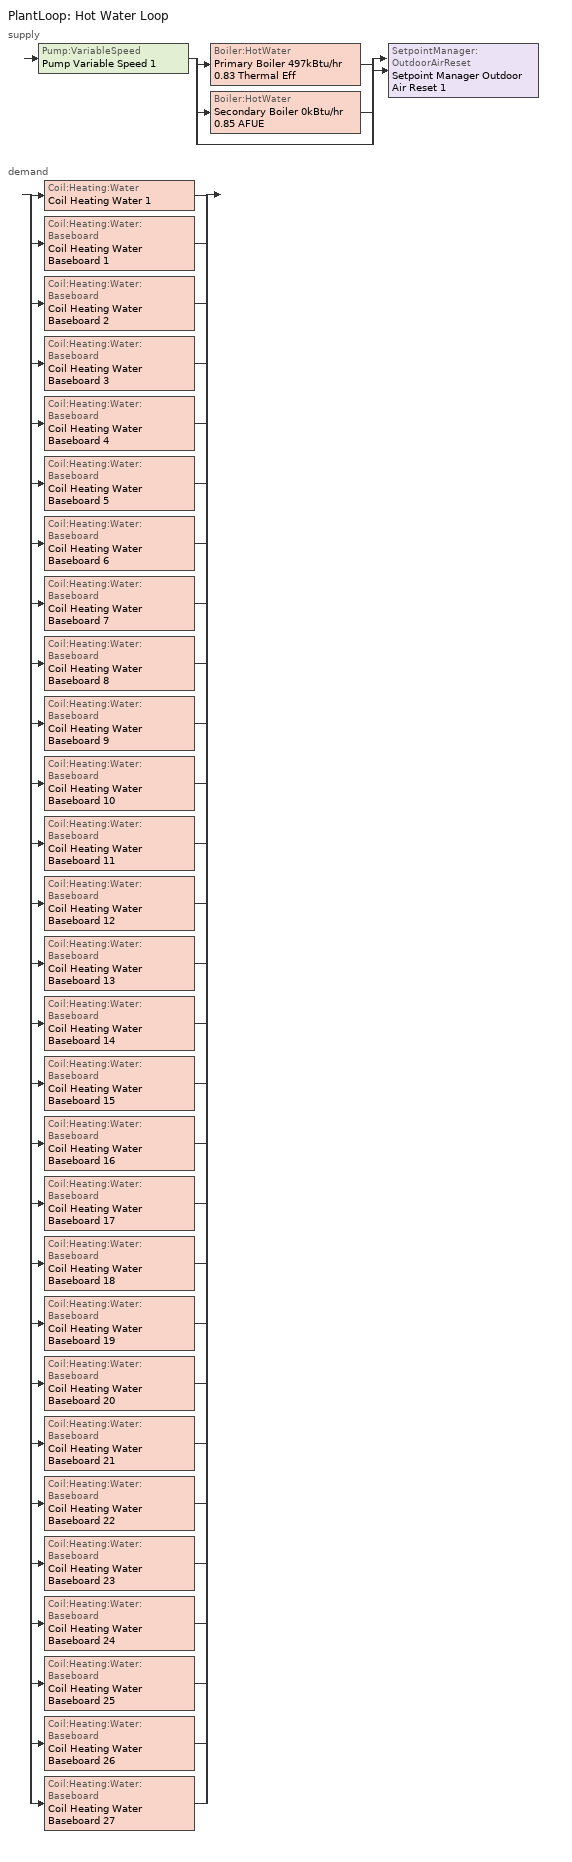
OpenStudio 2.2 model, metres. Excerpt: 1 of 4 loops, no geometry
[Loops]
PlantLoop 'Hot Water Loop'
 supply: Pump:VariableSpeed 'Pump Variable Speed 1' > split
  | Boiler:HotWater 'Primary Boiler 497kBtu/hr 0.83 Thermal Eff'
  | Boiler:HotWater 'Secondary Boiler 0kBtu/hr 0.85 AFUE'
  | bypass
  join > SetpointManager:OutdoorAirReset 'Setpoint Manager Outdoor Air Reset 1'
 demand: split
  | Coil:Heating:Water 'Coil Heating Water 1'
  | Coil:Heating:Water:Baseboard 'Coil Heating Water Baseboard 1'
  | Coil:Heating:Water:Baseboard 'Coil Heating Water Baseboard 2'
  | Coil:Heating:Water:Baseboard 'Coil Heating Water Baseboard 3'
  | Coil:Heating:Water:Baseboard 'Coil Heating Water Baseboard 4'
  | Coil:Heating:Water:Baseboard 'Coil Heating Water Baseboard 5'
  | Coil:Heating:Water:Baseboard 'Coil Heating Water Baseboard 6'
  | Coil:Heating:Water:Baseboard 'Coil Heating Water Baseboard 7'
  | Coil:Heating:Water:Baseboard 'Coil Heating Water Baseboard 8'
  | Coil:Heating:Water:Baseboard 'Coil Heating Water Baseboard 9'
  | Coil:Heating:Water:Baseboard 'Coil Heating Water Baseboard 10'
  | Coil:Heating:Water:Baseboard 'Coil Heating Water Baseboard 11'
  | Coil:Heating:Water:Baseboard 'Coil Heating Water Baseboard 12'
  | Coil:Heating:Water:Baseboard 'Coil Heating Water Baseboard 13'
  | Coil:Heating:Water:Baseboard 'Coil Heating Water Baseboard 14'
  | Coil:Heating:Water:Baseboard 'Coil Heating Water Baseboard 15'
  | Coil:Heating:Water:Baseboard 'Coil Heating Water Baseboard 16'
  | Coil:Heating:Water:Baseboard 'Coil Heating Water Baseboard 17'
  | Coil:Heating:Water:Baseboard 'Coil Heating Water Baseboard 18'
  | Coil:Heating:Water:Baseboard 'Coil Heating Water Baseboard 19'
  | Coil:Heating:Water:Baseboard 'Coil Heating Water Baseboard 20'
  | Coil:Heating:Water:Baseboard 'Coil Heating Water Baseboard 21'
  | Coil:Heating:Water:Baseboard 'Coil Heating Water Baseboard 22'
  | Coil:Heating:Water:Baseboard 'Coil Heating Water Baseboard 23'
  | Coil:Heating:Water:Baseboard 'Coil Heating Water Baseboard 24'
  | Coil:Heating:Water:Baseboard 'Coil Heating Water Baseboard 25'
  | Coil:Heating:Water:Baseboard 'Coil Heating Water Baseboard 26'
  | Coil:Heating:Water:Baseboard 'Coil Heating Water Baseboard 27'
[PlantLoop]
Hot Water Loop: Fluid Type=Water; Glycol Concentration=0; Plant Loop Volume {m3}=Autocalculate; Load Distribution Scheme=Optimal
[Sizing:Plant]
Hot Water Loop: Loop Type=Heating; Design Loop Exit Temperature {C}=82; Loop Design Temperature Difference {deltaC}=16; Sizing Option=NonCoincident; Zone Timesteps in Averaging Window=1; Coincident Sizing Factor Mode=None
[Pump:VariableSpeed]
Pump Variable Speed 1: Motor Efficiency=0.855; Pump Control Type=Intermittent
[Boiler:HotWater] Fuel Type=NaturalGas; Water Outlet Upper Temperature Limit {C}=99; Boiler Flow Mode=ConstantFlow; Parasitic Electric Load {W}=0; Sizing Factor=1
Name | Nominal Capacity {W} | Nominal Thermal Efficiency | Normalized Boiler Efficiency Curve
Primary Boiler 497kBtu/hr 0.83 Thermal Eff | 145624 | 0.83 | BOILER-EFFFPLR-NECB2011
Secondary Boiler 0kBtu/hr 0.85 AFUE | 0.001 | 0.85 | BOILER-EFFFPLR-NECB2011 1
[SetpointManager:OutdoorAirReset]
Setpoint Manager Outdoor Air Reset 1: Control Variable=Temperature; Setpoint at Outdoor Low Temperature {C}=82; Outdoor Low Temperature {C}=-16; Setpoint at Outdoor High Temperature {C}=60; Outdoor High Temperature {C}=0
[Coil:Heating:Water]
Coil Heating Water 1: Availability Schedule=Always On Discrete
[Controller:WaterCoil]
Controller Water Coil 1: Water Coil=Coil Heating Water 1; Action=Normal; Controller Convergence Tolerance {deltaC}=0.0001; Minimum Actuated Flow {m3/s}=0
[Coil:Heating:Water:Baseboard] Heating Design Capacity Method=HeatingDesignCapacity; Heating Design Capacity {W}=autosize; Heating Design Capacity Per Floor Area {W/m2}=0; Fraction of Autosized Heating Design Capacity=0.8
Coil Heating Water Baseboard 1; Coil Heating Water Baseboard 2; Coil Heating Water Baseboard 3; Coil Heating Water Baseboard 4; Coil Heating Water Baseboard 5; Coil Heating Water Baseboard 6; Coil Heating Water Baseboard 7; Coil Heating Water Baseboard 8; Coil Heating Water Baseboard 9; Coil Heating Water Baseboard 10; Coil Heating Water Baseboard 11; Coil Heating Water Baseboard 12; Coil Heating Water Baseboard 13; Coil Heating Water Baseboard 14; Coil Heating Water Baseboard 15; Coil Heating Water Baseboard 16; Coil Heating Water Baseboard 17; Coil Heating Water Baseboard 18; Coil Heating Water Baseboard 19; Coil Heating Water Baseboard 20; Coil Heating Water Baseboard 21; Coil Heating Water Baseboard 22; Coil Heating Water Baseboard 23; Coil Heating Water Baseboard 24; Coil Heating Water Baseboard 25; Coil Heating Water Baseboard 26; Coil Heating Water Baseboard 27
[ZoneHVAC:Baseboard:Convective:Water] Availability Schedule=Always On Discrete
Name | Heating Coil
Zone HVAC Baseboard Convective Water 1 | Coil Heating Water Baseboard 1
Zone HVAC Baseboard Convective Water 2 | Coil Heating Water Baseboard 2
Zone HVAC Baseboard Convective Water 3 | Coil Heating Water Baseboard 3
Zone HVAC Baseboard Convective Water 4 | Coil Heating Water Baseboard 4
Zone HVAC Baseboard Convective Water 5 | Coil Heating Water Baseboard 5
Zone HVAC Baseboard Convective Water 6 | Coil Heating Water Baseboard 6
Zone HVAC Baseboard Convective Water 7 | Coil Heating Water Baseboard 7
Zone HVAC Baseboard Convective Water 8 | Coil Heating Water Baseboard 8
Zone HVAC Baseboard Convective Water 9 | Coil Heating Water Baseboard 9
Zone HVAC Baseboard Convective Water 10 | Coil Heating Water Baseboard 10
Zone HVAC Baseboard Convective Water 11 | Coil Heating Water Baseboard 11
Zone HVAC Baseboard Convective Water 12 | Coil Heating Water Baseboard 12
Zone HVAC Baseboard Convective Water 13 | Coil Heating Water Baseboard 13
Zone HVAC Baseboard Convective Water 14 | Coil Heating Water Baseboard 14
Zone HVAC Baseboard Convective Water 15 | Coil Heating Water Baseboard 15
Zone HVAC Baseboard Convective Water 16 | Coil Heating Water Baseboard 16
Zone HVAC Baseboard Convective Water 17 | Coil Heating Water Baseboard 17
Zone HVAC Baseboard Convective Water 18 | Coil Heating Water Baseboard 18
Zone HVAC Baseboard Convective Water 19 | Coil Heating Water Baseboard 19
Zone HVAC Baseboard Convective Water 20 | Coil Heating Water Baseboard 20
Zone HVAC Baseboard Convective Water 21 | Coil Heating Water Baseboard 21
Zone HVAC Baseboard Convective Water 22 | Coil Heating Water Baseboard 22
Zone HVAC Baseboard Convective Water 23 | Coil Heating Water Baseboard 23
Zone HVAC Baseboard Convective Water 24 | Coil Heating Water Baseboard 24
Zone HVAC Baseboard Convective Water 25 | Coil Heating Water Baseboard 25
Zone HVAC Baseboard Convective Water 26 | Coil Heating Water Baseboard 26
Zone HVAC Baseboard Convective Water 27 | Coil Heating Water Baseboard 27
[Schedule:Constant]
Always On Discrete: Value=1
[Curve:Cubic] Coefficient1 Constant=0.2901; Coefficient2 x=2.6664; Coefficient3 x**2=-3.764; Coefficient4 x**3=1.82; Minimum Value of x=0; Maximum Value of x=1
BOILER-EFFFPLR-NECB2011; BOILER-EFFFPLR-NECB2011 1
